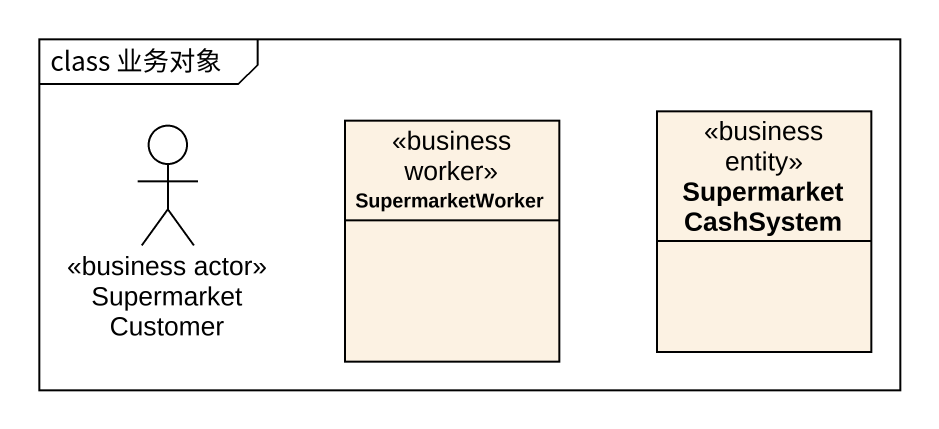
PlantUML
@startuml
mainframe class 业务对象
allowmixing
hide circle
hide empty members
actor SupermarketCustomer <<business actor>>
class SupermarketWorker <<business worker>>
class SupermarketCashSystem <<business entity>>
@enduml
